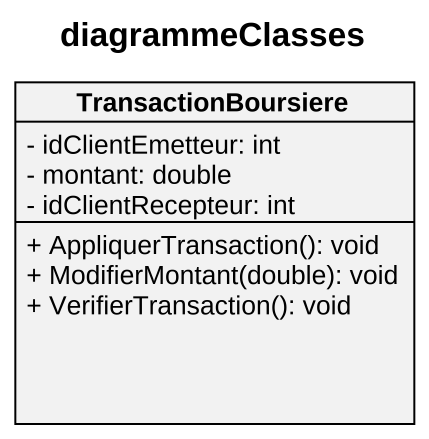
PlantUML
@startuml
title diagrammeClasses
hide circle
hide empty members
skinparam classAttributeIconSize 0
class TransactionBoursiere {
  - idClientEmetteur: int
  - montant: double
  - idClientRecepteur: int
  + AppliquerTransaction(): void
  + ModifierMontant(double): void
  + VerifierTransaction(): void
}
@enduml
